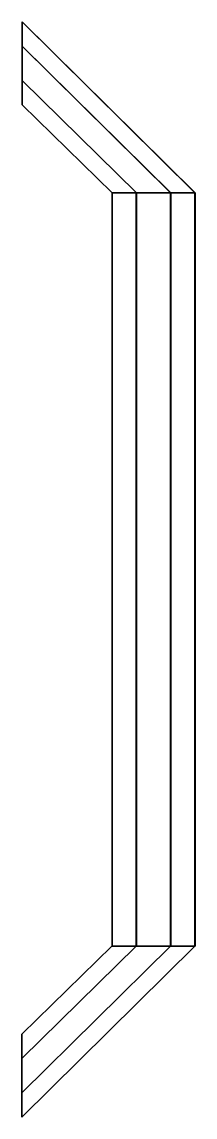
# Model space of a CAD drawing. Extents: x 0 to 317, y -107 to 1902.
import ezdxf

# ---------------------------------------------------------------- set-up
doc = ezdxf.new("R2010")
doc.units = 0
doc.header["$MEASUREMENT"] = 0
doc.layers.add('3D', color=4, linetype='CONTINUOUS')

msp = doc.modelspace()

# ---------------------------------------------------------------- linework, layer by layer
at = {"layer": '3D', "linetype": 'CONTINUOUS'}
for points in [[(317.1, 1588.7, 107.6), (0.3, 1902.5, 107.3), (0.3, 1902.3, 44.4), (317.2, 1588.7, 44.7)], [(0.3, 1857.7, 152), (272.8, 1588.7, 151.9), (317.1, 1588.7, 107.6), (0.3, 1902.5, 107.3)], [(0.3, 1902.3, 44.4), (317.2, 1588.7, 44.7), (272.8, 1588.7, 0.1), (0.3, 1857.7)], [(272.5, 1588.7), (0.3, 1858.1, 0.1), (0.3, 1795.1), (209.9, 1588.7)], [(209.9, 1588.7, 152), (0.3, 1795.1, 152), (0.3, 1857.7, 152), (272.8, 1588.7, 151.9)], [(0.3, 1750.5, 107.6), (165.3, 1588.7, 107.6), (209.9, 1588.7, 152), (0.3, 1795.1, 152)], [(0.3, 1795.1), (209.9, 1588.7), (165.3, 1588.7, 44.4), (0.3, 1750.5, 44.4)], [(165.3, 1588.7, 44.4), (0.3, 1750.5, 44.4), (0.3, 1750.5, 107.6), (165.3, 1588.7, 107.6)], [(165.2, 206.5, 107.3), (209.9, 206.5, 152), (209.9, 1588.7, 152), (165.2, 1588.7, 107.3)], [(209.9, 206.5), (165.2, 206.5, 44.7), (165.2, 1588.7, 44.7), (209.9, 1588.7)], [(165.3, 206.5, 44.4), (165.3, 206.5, 107.6), (165.3, 1588.7, 107.6), (165.3, 1588.7, 44.4)], [(209.6, 206.5, 151.9), (272.8, 206.5, 151.9), (272.8, 1588.7, 151.9), (209.6, 1588.7, 151.9)], [(272.8, 206.5, 0.1), (209.6, 206.5, 0.1), (209.6, 1588.7, 0.1), (272.8, 1588.7, 0.1)], [(272.5, 206.5, 152), (317.2, 206.5, 107.3), (317.2, 1588.7, 107.3), (272.5, 1588.7, 152)], [(317.2, 206.5, 44.7), (272.5, 206.5), (272.5, 1588.7), (317.2, 1588.7, 44.7)], [(317.1, 206.5, 107.6), (317.1, 206.5, 44.4), (317.1, 1588.7, 44.4), (317.1, 1588.7, 107.6)], [(272.2, 206.5), (0, -62.9, 0.1), (0, 0), (209.6, 206.5)], [(0, 0), (209.6, 206.5), (165, 206.5, 44.4), (0, 44.6, 44.4)], [(165, 206.5, 44.4), (0, 44.6, 44.4), (0, 44.6, 107.6), (165, 206.5, 107.6)], [(0, 44.6, 107.6), (165, 206.5, 107.6), (209.6, 206.5, 152), (0, 0, 152)], [(209.6, 206.5, 152), (0, 0, 152), (0, -62.6, 152), (272.5, 206.5, 151.9)], [(0, -62.6, 152), (272.5, 206.5, 151.9), (316.8, 206.5, 107.6), (0, -107.3, 107.3)], [(316.8, 206.5, 107.6), (0, -107.3, 107.3), (0, -107.2, 44.4), (316.9, 206.5, 44.7)], [(0, -107.2, 44.4), (316.9, 206.5, 44.7), (272.5, 206.5, 0.1), (0, -62.6)]]:
    msp.add_3dface(points, dxfattribs=at)

doc.saveas('drawing.dxf')
